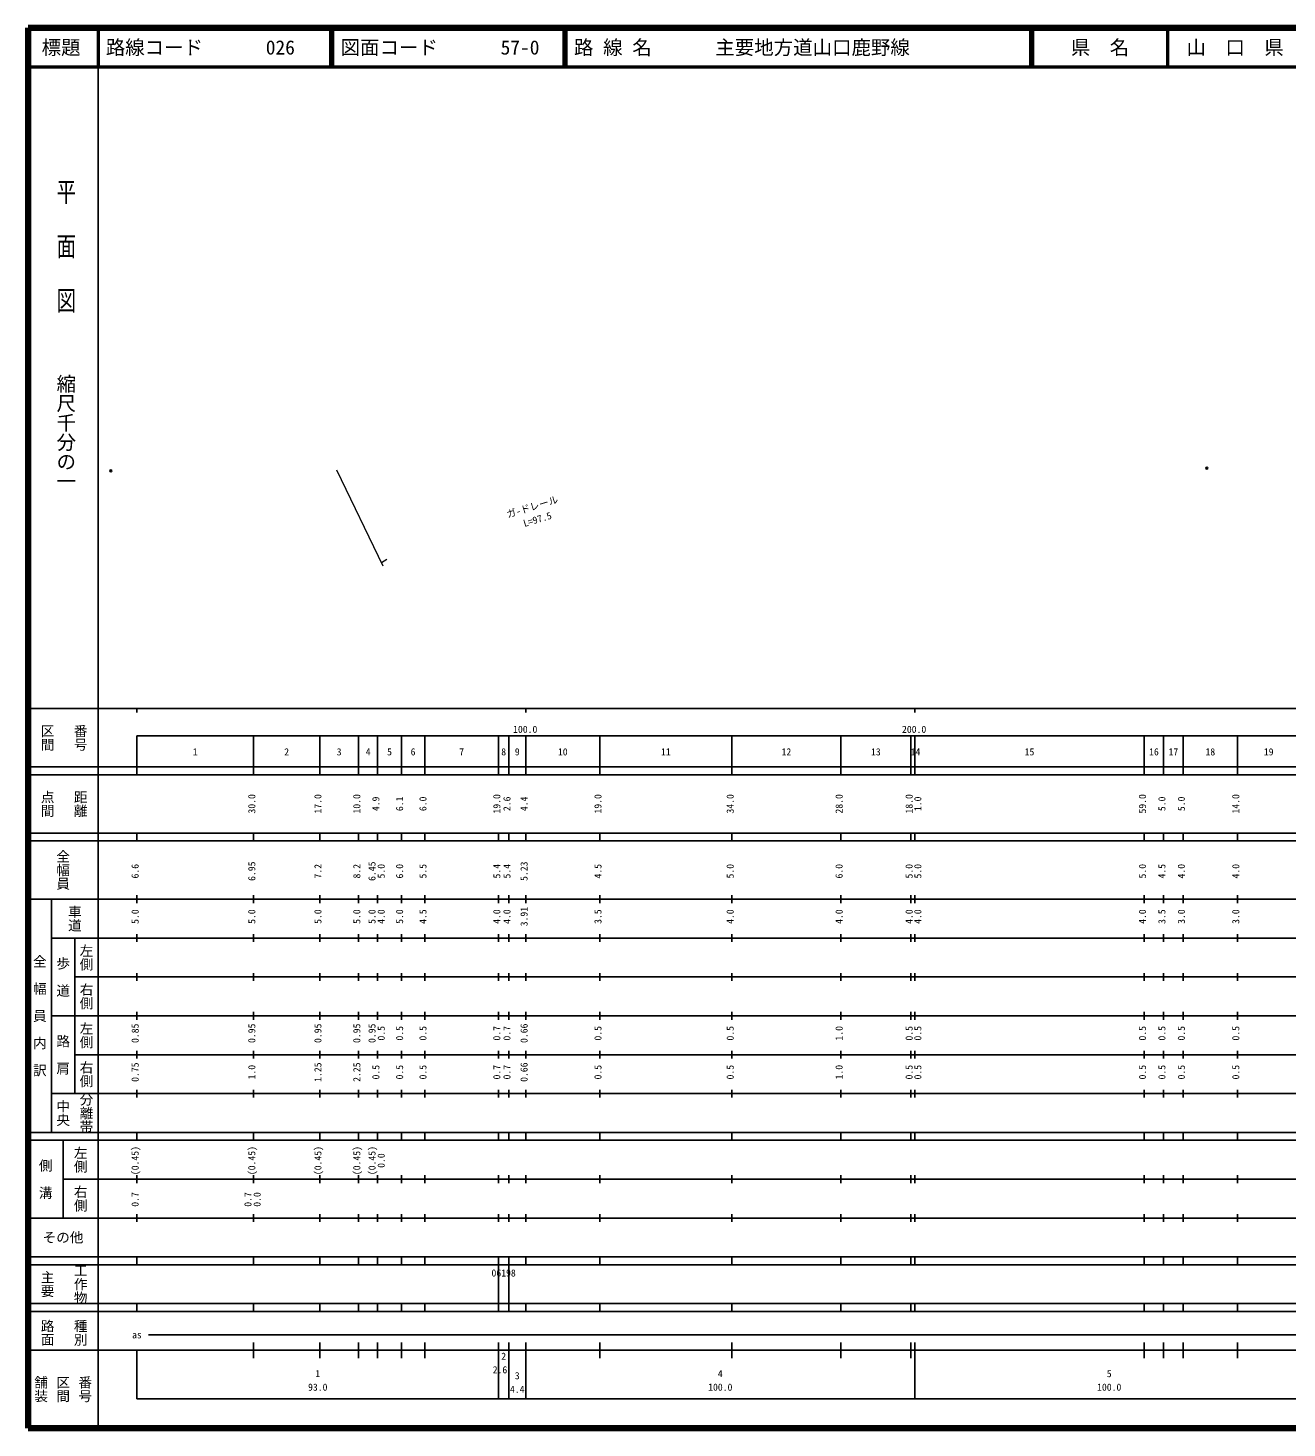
# Model space of a CAD drawing. Units: millimetres on the paper. Extents: x 40 to 680, y 20 to 380.
# Drawn here: x 40 to 363.7, y 20 to 380 of the extents above; entities that cross this region are included whole.
import ezdxf
from ezdxf.enums import TextEntityAlignment as Align

# ---------------------------------------------------------------- set-up
doc = ezdxf.new("R2010")
doc.units = ezdxf.units.MM
doc.header["$PDMODE"] = 32
doc.header["$PDSIZE"] = 0.5
doc.layers.add('M-OTRS', color=6, linetype='Continuous')
doc.layers.add('M-TTL-TXT', color=7, linetype='Continuous')
for name, color, linetype, lineweight in [('M-STR-HTXT', 7, 'Continuous', 13), ('M-TTL', 2, 'Continuous', 140), ('M-TTL-BAND', 7, 'Continuous', 25), ('M-TTL-LINE', 7, 'Continuous', 50)]:
    doc.layers.add(name, color=color, linetype=linetype, lineweight=lineweight)
doc.styles.add('@ＭＳ ゴシック', font='')
doc.styles.add('ＭＳ ゴシック', font='')
doc.styles.get('@ＭＳ ゴシック').set_extended_font_data('@MS Gothic')
doc.styles.get('ＭＳ ゴシック').set_extended_font_data('MS Gothic')

msp = doc.modelspace()

# ---------------------------------------------------------------- linework, layer by layer
at = {"layer": 'M-OTRS'}
for p in [(343.092, 266.815), (61.277, 266.114)]:
    msp.add_point(p, dxfattribs=at)
at = {"layer": 'M-STR-HTXT'}
for p, q in [((119.296, 266.376), (131.247, 241.742)), ((130.848, 242.563), (132.223, 243.428))]:
    msp.add_line(p, q, dxfattribs=at)
at = {"layer": 'M-TTL'}
for p, q in [((40, 380), (40, 20)), ((680, 380), (40, 380)), ((40, 20), (680, 20))]:
    msp.add_line(p, q, dxfattribs=at)
at = {"layer": 'M-TTL-BAND'}
for p, q in [((58, 370), (58, 20)), ((40, 205), (579, 205)), ((68, 205), (68, 204)), ((168, 205), (168, 204)), ((268, 205), (268, 204)), ((68, 198), (579, 198)), ((68, 198), (68, 188)), ((98, 188), (98, 198)), ((115, 188), (115, 198)), ((125, 188), (125, 198)), ((129.9, 188), (129.9, 198)), ((136, 188), (136, 198)), ((142, 188), (142, 198)), ((161, 188), (161, 198)), ((163.6, 188), (163.6, 198)), ((168, 188), (168, 198)), ((187, 188), (187, 198)), ((221, 188), (221, 198)), ((249, 188), (249, 198)), ((267, 188), (267, 198)), ((268, 188), (268, 198)), ((327, 188), (327, 198)), ((332, 188), (332, 198)), ((337, 188), (337, 198)), ((351, 188), (351, 198)), ((40, 190), (579, 190)), ((40, 188), (579, 188)), ((40, 173), (579, 173)), ((68, 171), (68, 173)), ((98, 171), (98, 173)), ((115, 171), (115, 173)), ((125, 171), (125, 173)), ((129.9, 171), (129.9, 173)), ((136, 171), (136, 173)), ((142, 171), (142, 173)), ((161, 171), (161, 173)), ((163.6, 171), (163.6, 173)), ((168, 171), (168, 173)), ((187, 171), (187, 173)), ((221, 171), (221, 173)), ((249, 171), (249, 173)), ((267, 171), (267, 173)), ((268, 171), (268, 173)), ((327, 171), (327, 173)), ((332, 171), (332, 173)), ((337, 171), (337, 173)), ((351, 171), (351, 173)), ((40, 171), (579, 171)), ((40, 156), (579, 156)), ((46, 96), (46, 156)), ((68, 155), (68, 157)), ((98, 155), (98, 157)), ((115, 155), (115, 157)), ((125, 155), (125, 157)), ((129.9, 155), (129.9, 157)), ((136, 155), (136, 157)), ((142, 155), (142, 157)), ((161, 155), (161, 157)), ((163.6, 155), (163.6, 157)), ((168, 155), (168, 157)), ((187, 155), (187, 157)), ((221, 155), (221, 157)), ((249, 155), (249, 157)), ((267, 155), (267, 157)), ((268, 155), (268, 157)), ((327, 155), (327, 157)), ((332, 155), (332, 157)), ((337, 155), (337, 157)), ((351, 155), (351, 157)), ((46, 146), (579, 146)), ((52, 146), (52, 106)), ((68, 145), (68, 147)), ((98, 145), (98, 147)), ((115, 145), (115, 147)), ((125, 145), (125, 147)), ((129.9, 145), (129.9, 147)), ((136, 145), (136, 147)), ((142, 145), (142, 147)), ((161, 145), (161, 147)), ((163.6, 145), (163.6, 147)), ((168, 145), (168, 147)), ((187, 145), (187, 147)), ((221, 145), (221, 147)), ((249, 145), (249, 147)), ((267, 145), (267, 147)), ((268, 145), (268, 147)), ((327, 145), (327, 147)), ((332, 145), (332, 147)), ((337, 145), (337, 147)), ((351, 145), (351, 147)), ((68, 135), (68, 137)), ((98, 135), (98, 137)), ((115, 135), (115, 137)), ((125, 135), (125, 137)), ((129.9, 135), (129.9, 137)), ((136, 135), (136, 137)), ((142, 135), (142, 137)), ((161, 135), (161, 137)), ((163.6, 135), (163.6, 137)), ((168, 135), (168, 137)), ((187, 135), (187, 137)), ((221, 135), (221, 137)), ((249, 135), (249, 137)), ((267, 135), (267, 137)), ((268, 135), (268, 137)), ((327, 135), (327, 137)), ((332, 135), (332, 137)), ((337, 135), (337, 137)), ((351, 135), (351, 137)), ((52, 136), (579, 136)), ((46, 126), (579, 126)), ((68, 125), (68, 127)), ((98, 125), (98, 127)), ((115, 125), (115, 127)), ((125, 125), (125, 127)), ((129.9, 125), (129.9, 127)), ((136, 125), (136, 127)), ((142, 125), (142, 127)), ((161, 125), (161, 127)), ((163.6, 125), (163.6, 127)), ((168, 125), (168, 127)), ((187, 125), (187, 127)), ((221, 125), (221, 127)), ((249, 125), (249, 127)), ((267, 125), (267, 127)), ((268, 125), (268, 127)), ((327, 125), (327, 127)), ((332, 125), (332, 127)), ((337, 125), (337, 127)), ((351, 125), (351, 127)), ((52, 116), (579, 116)), ((68, 115), (68, 117)), ((98, 115), (98, 117)), ((115, 115), (115, 117)), ((125, 115), (125, 117)), ((129.9, 115), (129.9, 117)), ((136, 115), (136, 117)), ((142, 115), (142, 117)), ((161, 115), (161, 117)), ((163.6, 115), (163.6, 117)), ((168, 115), (168, 117)), ((187, 115), (187, 117)), ((221, 115), (221, 117)), ((249, 115), (249, 117)), ((267, 115), (267, 117)), ((268, 115), (268, 117)), ((327, 115), (327, 117)), ((332, 115), (332, 117)), ((337, 115), (337, 117)), ((351, 115), (351, 117)), ((46, 106), (579, 106)), ((68, 105), (68, 107)), ((98, 105), (98, 107)), ((115, 105), (115, 107)), ((125, 105), (125, 107)), ((129.9, 105), (129.9, 107)), ((136, 105), (136, 107)), ((142, 105), (142, 107)), ((161, 105), (161, 107)), ((163.6, 105), (163.6, 107)), ((168, 105), (168, 107)), ((187, 105), (187, 107)), ((221, 105), (221, 107)), ((249, 105), (249, 107)), ((267, 105), (267, 107)), ((268, 105), (268, 107)), ((327, 105), (327, 107)), ((332, 105), (332, 107)), ((337, 105), (337, 107)), ((351, 105), (351, 107)), ((40, 96), (579, 96)), ((40, 94), (579, 94)), ((49, 94), (49, 74)), ((68, 94), (68, 96)), ((98, 94), (98, 96)), ((115, 94), (115, 96)), ((125, 94), (125, 96)), ((129.9, 94), (129.9, 96)), ((136, 94), (136, 96)), ((142, 94), (142, 96)), ((161, 94), (161, 96)), ((163.6, 94), (163.6, 96)), ((168, 94), (168, 96)), ((187, 94), (187, 96)), ((221, 94), (221, 96)), ((249, 94), (249, 96)), ((267, 94), (267, 96)), ((268, 94), (268, 96)), ((327, 94), (327, 96)), ((332, 94), (332, 96)), ((337, 94), (337, 96)), ((351, 94), (351, 96)), ((49, 84), (579, 84)), ((68, 83), (68, 85)), ((98, 83), (98, 85)), ((115, 83), (115, 85)), ((125, 83), (125, 85)), ((129.9, 83), (129.9, 85)), ((136, 83), (136, 85)), ((142, 83), (142, 85)), ((161, 83), (161, 85)), ((163.6, 83), (163.6, 85)), ((168, 83), (168, 85)), ((187, 83), (187, 85)), ((221, 83), (221, 85)), ((249, 83), (249, 85)), ((267, 83), (267, 85)), ((268, 83), (268, 85)), ((327, 83), (327, 85)), ((332, 83), (332, 85)), ((337, 83), (337, 85)), ((351, 83), (351, 85)), ((40, 74), (579, 74)), ((68, 73), (68, 75)), ((98, 73), (98, 75)), ((115, 73), (115, 75)), ((125, 73), (125, 75)), ((129.9, 73), (129.9, 75)), ((136, 73), (136, 75)), ((142, 73), (142, 75)), ((161, 73), (161, 75)), ((163.6, 73), (163.6, 75)), ((168, 73), (168, 75)), ((187, 73), (187, 75)), ((221, 73), (221, 75)), ((249, 73), (249, 75)), ((267, 73), (267, 75)), ((268, 73), (268, 75)), ((327, 73), (327, 75)), ((332, 73), (332, 75)), ((337, 73), (337, 75)), ((351, 73), (351, 75)), ((40, 64), (579, 64)), ((40, 62), (579, 62)), ((68, 62), (68, 64)), ((98, 62), (98, 64)), ((115, 62), (115, 64)), ((125, 62), (125, 64)), ((129.9, 62), (129.9, 64)), ((136, 62), (136, 64)), ((142, 62), (142, 64)), ((161, 62), (161, 64)), ((161, 52), (161, 62)), ((163.6, 62), (163.6, 64)), ((163.6, 52), (163.6, 62)), ((168, 62), (168, 64)), ((187, 62), (187, 64)), ((221, 62), (221, 64)), ((249, 62), (249, 64)), ((267, 62), (267, 64)), ((268, 62), (268, 64)), ((327, 62), (327, 64)), ((332, 62), (332, 64)), ((337, 62), (337, 64)), ((351, 62), (351, 64)), ((40, 52), (579, 52)), ((68, 50), (68, 52)), ((98, 50), (98, 52)), ((115, 50), (115, 52)), ((125, 50), (125, 52)), ((129.9, 50), (129.9, 52)), ((136, 50), (136, 52)), ((142, 50), (142, 52)), ((161, 50), (161, 52)), ((163.6, 50), (163.6, 52)), ((168, 50), (168, 52)), ((187, 50), (187, 52)), ((221, 50), (221, 52)), ((249, 50), (249, 52)), ((267, 50), (267, 52)), ((268, 50), (268, 52)), ((327, 50), (327, 52)), ((332, 50), (332, 52)), ((337, 50), (337, 52)), ((351, 50), (351, 52)), ((40, 50), (579, 50)), ((71, 44), (564, 44)), ((40, 40), (579, 40)), ((68, 40), (68, 27.5)), ((98, 38), (98, 42)), ((115, 38), (115, 42)), ((125, 38), (125, 42)), ((129.9, 38), (129.9, 42)), ((136, 38), (136, 42)), ((142, 38), (142, 42)), ((161, 27.5), (161, 42)), ((163.6, 27.5), (163.6, 42)), ((168, 27.5), (168, 42)), ((187, 38), (187, 42)), ((221, 38), (221, 42)), ((249, 38), (249, 42)), ((267, 38), (267, 42)), ((268, 27.5), (268, 42)), ((327, 38), (327, 42)), ((332, 38), (332, 42)), ((337, 38), (337, 42)), ((351, 38), (351, 42)), ((68, 27.5), (579, 27.5))]:
    msp.add_line(p, q, dxfattribs=at)
at = {"layer": 'M-TTL-LINE'}
for p, q in [((58, 380), (58, 370)), ((117.75, 380), (117.75, 370)), ((118.25, 380), (118.25, 370)), ((177.75, 380), (177.75, 370)), ((178.25, 380), (178.25, 370)), ((297.75, 380), (297.75, 370)), ((298.25, 380), (298.25, 370)), ((333, 380), (333, 370)), ((40, 370), (680, 370))]:
    msp.add_line(p, q, dxfattribs=at)

# ---------------------------------------------------------------- texts
at = {"layer": 'M-STR-HTXT', "style": 'ＭＳ ゴシック'}
for s, p in [('ガ-ドレール', (163.5, 253.46)), ('L=97.5', (167.826, 251.154))]:
    msp.add_text(s, height=1.833, rotation=16.946, dxfattribs=at).set_placement(p, align=Align.BOTTOM_LEFT)
at = {"layer": 'M-TTL-BAND', "style": '@ＭＳ ゴシック', "width": 1.4}
msp.add_text('平  面  図', height=3.666, rotation=270, dxfattribs=at).set_placement((49.777, 306.475), align=Align.MIDDLE_RIGHT)
at = {"layer": 'M-TTL-BAND', "style": '@ＭＳ ゴシック'}
msp.add_text('縮尺千分の一', height=3.666, rotation=270, dxfattribs=at).set_placement((49.777, 261.03), align=Align.MIDDLE_RIGHT)
for s, p in [('区間', (45, 197.5)), ('番号', (53.5, 197.5)), ('点間', (45, 180.5)), ('距離', (53.5, 180.5)), ('全幅員', (49, 163.5)), ('車道', (52, 151)), ('左側', (55, 141)), ('全\u3000幅\u3000員\u3000内\u3000訳', (43, 126)), ('歩\u3000道', (49, 136)), ('右側', (55, 131)), ('左側', (55, 121)), ('路\u3000肩', (49, 116)), ('右側', (55, 111)), ('分離帯', (55, 101)), ('中央', (49, 101)), ('左側', (53.5, 89)), ('側\u3000溝', (44.5, 84)), ('右側', (53.5, 79)), ('工作物', (53.5, 57)), ('主要', (45, 57)), ('路面', (45, 44.5)), ('種別', (53.5, 44.5)), ('舗装', (43.333, 30)), ('区間', (49, 30)), ('番号', (54.667, 30))]:
    msp.add_text(s, height=2.566, rotation=270, dxfattribs=at).set_placement(p, align=Align.MIDDLE_CENTER)
at = {"layer": 'M-TTL-BAND', "style": 'ＭＳ ゴシック'}
for s, p in [('100.0', (167.844, 198.195)), ('200.0', (267.844, 198.195)), ('1', (83, 192.405)), ('2', (106.5, 192.405)), ('3', (120, 192.405)), ('4', (127.45, 192.405)), ('5', (132.95, 192.405)), ('6', (139, 192.405)), ('7', (151.5, 192.405)), ('8', (162.3, 192.405)), ('9', (165.8, 192.405)), ('10', (177.5, 192.405)), ('11', (204, 192.405)), ('12', (235, 192.405)), ('13', (258, 192.405)), ('14', (268.196, 192.405)), ('15', (297.5, 192.405)), ('16', (329.5, 192.405)), ('17', (334.5, 192.405)), ('18', (344, 192.405)), ('19', (359, 192.405)), ('as', (68, 42.5)), ('2', (162.3, 36.993)), ('1', (114.5, 32.523)), ('2.6', (161.358, 33.503)), ('3', (165.8, 31.991)), ('4', (218, 32.523)), ('5', (318, 32.523)), ('93.0', (114.5, 29.033)), ('4.4', (165.8, 28.501)), ('100.0', (218, 29.033)), ('100.0', (318, 29.033))]:
    msp.add_text(s, height=1.833, dxfattribs=at).set_placement(p, align=Align.BOTTOM_CENTER)
for s, p in [('30.0', (99, 180.5)), ('17.0', (116, 180.5)), ('10.0', (126, 180.5)), ('4.9', (130.9, 180.5)), ('6.1', (137, 180.5)), ('6.0', (143, 180.5)), ('19.0', (162, 180.5)), ('2.6', (164.6, 180.5)), ('4.4', (169, 180.5)), ('19.0', (188, 180.5)), ('34.0', (222, 180.5)), ('28.0', (250, 180.5)), ('18.0', (268, 180.5)), ('1.0', (270.246, 180.5)), ('59.0', (328, 180.5)), ('5.0', (333, 180.5)), ('5.0', (338, 180.5)), ('14.0', (352, 180.5)), ('6.6', (69, 163.174)), ('6.95', (99, 163.174)), ('7.2', (116, 163.174)), ('8.2', (126, 163.174)), ('6.45', (129.9, 163.174)), ('5.0', (132.27, 163.174)), ('6.0', (137, 163.174)), ('5.5', (143, 163.174)), ('5.4', (162, 163.174)), ('5.4', (164.6, 163.174)), ('5.23', (169, 163.174)), ('4.5', (188, 163.174)), ('5.0', (222, 163.174)), ('6.0', (250, 163.174)), ('5.0', (268, 163.174)), ('5.0', (270.246, 163.174)), ('5.0', (328, 163.174)), ('4.5', (333, 163.174)), ('4.0', (338, 163.174)), ('4.0', (352, 163.174)), ('5.0', (69, 151.5)), ('5.0', (99, 151.5)), ('5.0', (116, 151.5)), ('5.0', (126, 151.5)), ('5.0', (129.9, 151.5)), ('4.0', (132.27, 151.5)), ('5.0', (137, 151.5)), ('4.5', (143, 151.5)), ('4.0', (162, 151.5)), ('4.0', (164.6, 151.5)), ('3.91', (169, 151.5)), ('3.5', (188, 151.5)), ('4.0', (222, 151.5)), ('4.0', (250, 151.5)), ('4.0', (268, 151.5)), ('4.0', (270.246, 151.5)), ('4.0', (328, 151.5)), ('3.5', (333, 151.5)), ('3.0', (338, 151.5)), ('3.0', (352, 151.5)), ('0.85', (69, 121.5)), ('0.95', (99, 121.5)), ('0.95', (116, 121.5)), ('0.95', (126, 121.5)), ('0.95', (129.9, 121.5)), ('0.5', (132.27, 121.5)), ('0.5', (137, 121.5)), ('0.5', (143, 121.5)), ('0.7', (162, 121.5)), ('0.7', (164.6, 121.5)), ('0.66', (169, 121.5)), ('0.5', (188, 121.5)), ('0.5', (222, 121.5)), ('1.0', (250, 121.5)), ('0.5', (268, 121.5)), ('0.5', (270.246, 121.5)), ('0.5', (328, 121.5)), ('0.5', (333, 121.5)), ('0.5', (338, 121.5)), ('0.5', (352, 121.5)), ('0.75', (69, 111.5)), ('1.0', (99, 111.5)), ('1.25', (116, 111.5)), ('2.25', (126, 111.5)), ('0.5', (130.9, 111.5)), ('0.5', (137, 111.5)), ('0.5', (143, 111.5)), ('0.7', (162, 111.5)), ('0.7', (164.6, 111.5)), ('0.66', (169, 111.5)), ('0.5', (188, 111.5)), ('0.5', (222, 111.5)), ('1.0', (250, 111.5)), ('0.5', (268, 111.5)), ('0.5', (270.246, 111.5)), ('0.5', (328, 111.5)), ('0.5', (333, 111.5)), ('0.5', (338, 111.5)), ('0.5', (352, 111.5)), ('(0.45)', (69, 88.764)), ('(0.45)', (99, 88.764)), ('(0.45)', (116, 88.764)), ('(0.45)', (126, 88.764)), ('(0.45)', (129.9, 88.764)), ('0.0', (132.27, 88.764)), ('0.7', (69, 78.764)), ('0.7', (98, 78.764)), ('0.0', (100.37, 78.764))]:
    msp.add_text(s, height=1.833, rotation=90, dxfattribs=at).set_placement(p, align=Align.BOTTOM_CENTER)
msp.add_text('その他', height=2.566, dxfattribs=at).set_placement((49, 69), align=Align.MIDDLE_CENTER)
msp.add_text('06198', height=1.833, dxfattribs=at).set_placement((159.175, 58.405), align=Align.BOTTOM_LEFT)
at = {"layer": 'M-TTL-TXT', "style": 'ＭＳ ゴシック'}
for s, p in [('標題', (48.5, 375)), ('県\u3000名', (315.625, 375)), ('山\u3000口\u3000県', (350.375, 375))]:
    msp.add_text(s, height=3.666, dxfattribs=at).set_placement(p, align=Align.MIDDLE_CENTER)
for s, p in [('路線コード', (60, 375)), ('026', (101.142, 375)), ('図面コード', (120.38, 375)), ('57-0', (161.521, 375)), ('路 線 名', (180.38, 375)), ('主要地方道山口鹿野線', (216.734, 375))]:
    msp.add_text(s, height=3.666, dxfattribs=at).set_placement(p, align=Align.MIDDLE_LEFT)

doc.saveas('drawing.dxf')
